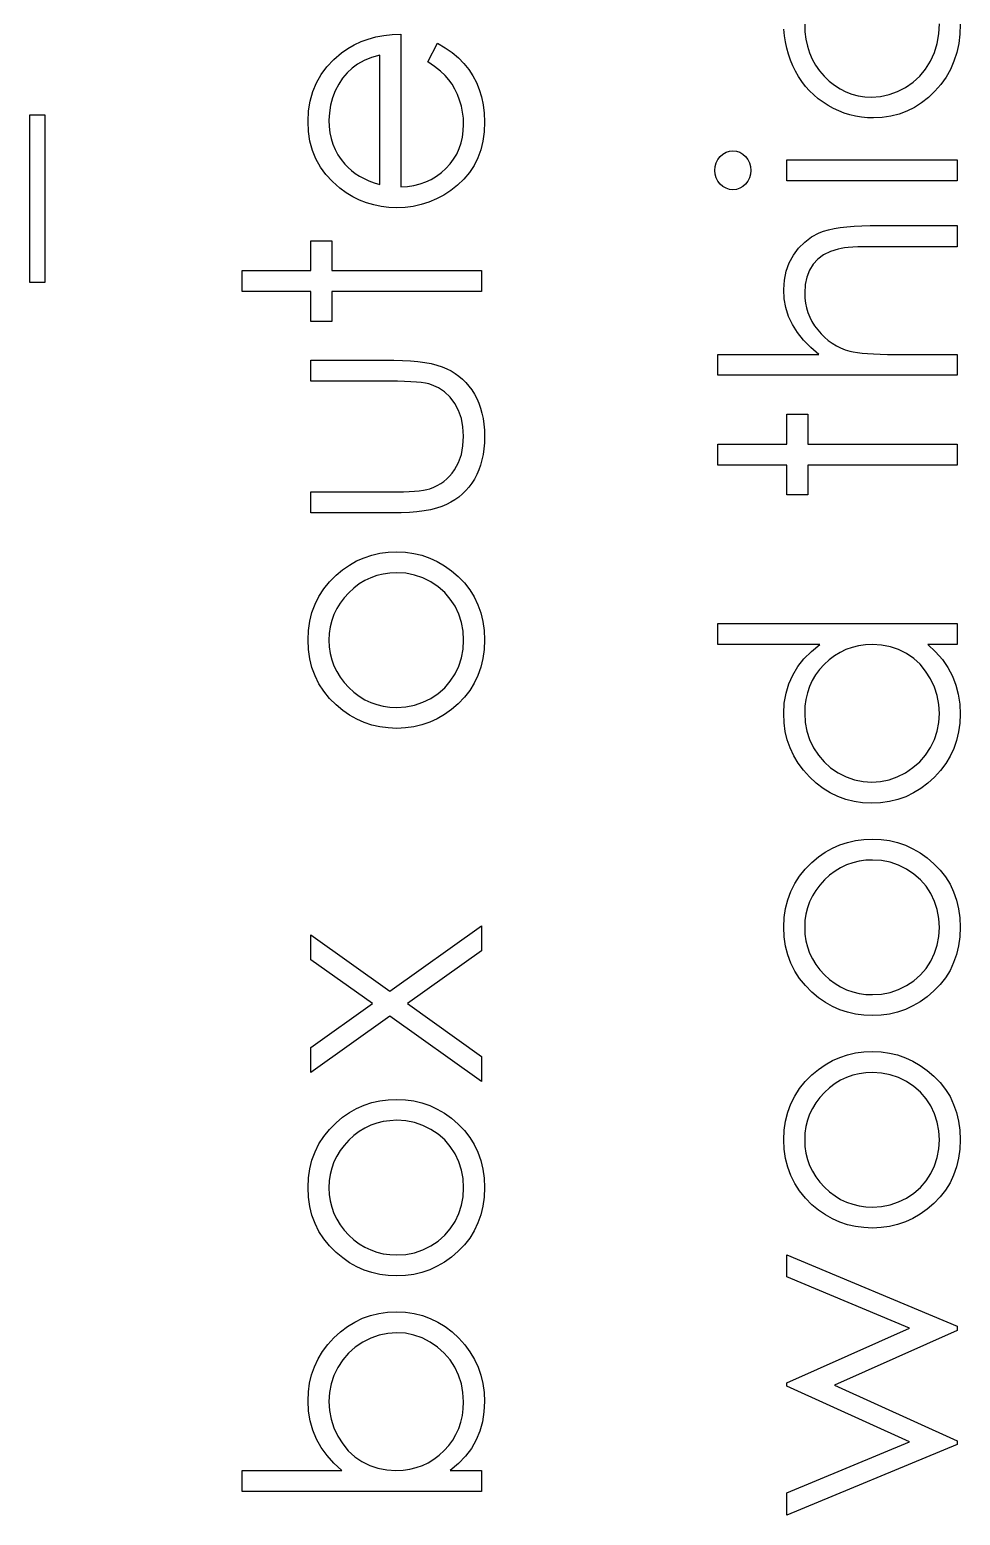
# Model space of a CAD drawing. Header units: millimetres. Extents: x -492 to -44, y 143 to 452.
# Drawn here: x -386.85 to -374.89, y 164.06 to 183.15 of the extents above; entities that cross this region are included whole.
import ezdxf

# ---------------------------------------------------------------- set-up
doc = ezdxf.new("R2010")
doc.units = ezdxf.units.MM

msp = doc.modelspace()

# ---------------------------------------------------------------- linework, layer by layer
at = {"color": 7, "linetype": 'Continuous', "flags": 128}
for points in [[(-374.892, 183.222), (-374.897, 183.095), (-374.912, 182.973), (-374.938, 182.857), (-374.973, 182.747), (-375.019, 182.642), (-375.075, 182.542), (-375.141, 182.448), (-375.218, 182.36), (-375.301, 182.279), (-375.389, 182.21), (-375.481, 182.151), (-375.578, 182.103), (-375.679, 182.065), (-375.784, 182.039), (-375.894, 182.023), (-376.008, 182.017), (-376.008, 182.017), (-376.086, 182.02), (-376.162, 182.027), (-376.237, 182.039), (-376.311, 182.058), (-376.383, 182.08), (-376.454, 182.107), (-376.523, 182.14), (-376.591, 182.177), (-376.656, 182.219), (-376.718, 182.265), (-376.776, 182.314), (-376.83, 182.368), (-376.88, 182.424), (-376.927, 182.485), (-376.971, 182.55), (-377.01, 182.618), (-377.046, 182.689), (-377.076, 182.762), (-377.102, 182.837), (-377.123, 182.914), (-377.14, 182.994), (-377.151, 183.075), (-377.159, 183.158)], [(-376.892, 183.225), (-376.888, 183.126), (-376.876, 183.031), (-376.856, 182.941), (-376.829, 182.855), (-376.794, 182.773), (-376.751, 182.696), (-376.7, 182.622), (-376.641, 182.553), (-376.577, 182.491), (-376.509, 182.437), (-376.438, 182.39), (-376.364, 182.353), (-376.286, 182.324), (-376.205, 182.303), (-376.12, 182.291), (-376.032, 182.286), (-376.032, 182.286), (-375.918, 182.294), (-375.806, 182.317), (-375.698, 182.356), (-375.594, 182.409), (-375.497, 182.476), (-375.411, 182.555), (-375.337, 182.645), (-375.275, 182.746), (-375.225, 182.857), (-375.189, 182.973), (-375.168, 183.097), (-375.161, 183.226)], [(-381.738, 182.74), (-381.612, 182.979), (-381.612, 182.979), (-381.512, 182.92), (-381.422, 182.857), (-381.342, 182.789), (-381.272, 182.717), (-381.211, 182.641), (-381.158, 182.561), (-381.112, 182.475), (-381.075, 182.384), (-381.046, 182.289), (-381.024, 182.187), (-381.011, 182.08), (-381.007, 181.966), (-381.007, 181.966), (-381.013, 181.84), (-381.029, 181.721), (-381.056, 181.609), (-381.094, 181.504), (-381.142, 181.407), (-381.202, 181.316), (-381.272, 181.232), (-381.353, 181.155), (-381.441, 181.087), (-381.532, 181.027), (-381.626, 180.978), (-381.722, 180.937), (-381.822, 180.904), (-381.923, 180.881), (-382.028, 180.868), (-382.136, 180.863), (-382.136, 180.863), (-382.237, 180.868), (-382.335, 180.879), (-382.431, 180.899), (-382.524, 180.926), (-382.614, 180.962), (-382.701, 181.005), (-382.786, 181.057), (-382.868, 181.116), (-382.868, 181.116), (-382.963, 181.199), (-383.046, 181.289), (-383.117, 181.386), (-383.174, 181.49), (-383.219, 181.601), (-383.251, 181.718), (-383.27, 181.842), (-383.276, 181.973), (-383.276, 181.973), (-383.27, 182.107), (-383.249, 182.235), (-383.216, 182.356), (-383.168, 182.47), (-383.108, 182.577), (-383.034, 182.676), (-382.946, 182.77), (-382.845, 182.856), (-382.845, 182.856), (-382.766, 182.911), (-382.683, 182.958), (-382.595, 182.999), (-382.502, 183.032), (-382.405, 183.059), (-382.303, 183.078), (-382.196, 183.089), (-382.084, 183.094), (-382.084, 183.094), (-382.084, 181.133), (-382.084, 181.133), (-381.998, 181.138), (-381.915, 181.15), (-381.836, 181.169), (-381.761, 181.196), (-381.691, 181.228), (-381.624, 181.268), (-381.562, 181.315), (-381.503, 181.368), (-381.45, 181.427), (-381.404, 181.489), (-381.365, 181.554), (-381.333, 181.624), (-381.308, 181.696), (-381.291, 181.771), (-381.28, 181.85), (-381.276, 181.933), (-381.276, 181.933), (-381.279, 182.013), (-381.289, 182.092), (-381.305, 182.17), (-381.328, 182.247), (-381.356, 182.321), (-381.388, 182.389), (-381.424, 182.451), (-381.464, 182.507), (-381.513, 182.562), (-381.575, 182.619), (-381.65, 182.678), (-381.738, 182.74)], [(-382.353, 182.825), (-382.46, 182.793), (-382.554, 182.754), (-382.638, 182.709), (-382.71, 182.657), (-382.774, 182.598), (-382.831, 182.53), (-382.882, 182.453), (-382.925, 182.367), (-382.961, 182.276), (-382.987, 182.181), (-383.002, 182.085), (-383.007, 181.987), (-383.007, 181.987), (-383.004, 181.906), (-382.995, 181.828), (-382.978, 181.753), (-382.956, 181.681), (-382.927, 181.612), (-382.892, 181.545), (-382.85, 181.482), (-382.802, 181.422), (-382.802, 181.422), (-382.762, 181.38), (-382.718, 181.341), (-382.669, 181.304), (-382.615, 181.27), (-382.556, 181.239), (-382.493, 181.21), (-382.426, 181.184), (-382.353, 181.161), (-382.353, 181.161), (-382.353, 182.825)], [(-386.853, 179.902), (-386.853, 182.056), (-386.853, 182.056), (-386.661, 182.056), (-386.661, 182.056), (-386.661, 179.902), (-386.661, 179.902), (-386.853, 179.902)], [(-378.046, 181.343), (-378.041, 181.393), (-378.029, 181.439), (-378.007, 181.482), (-377.978, 181.52), (-377.942, 181.553), (-377.903, 181.576), (-377.86, 181.589), (-377.814, 181.594), (-377.814, 181.594), (-377.769, 181.589), (-377.727, 181.576), (-377.688, 181.553), (-377.652, 181.52), (-377.623, 181.482), (-377.601, 181.439), (-377.588, 181.393), (-377.584, 181.343), (-377.584, 181.343), (-377.588, 181.294), (-377.601, 181.249), (-377.623, 181.206), (-377.652, 181.167), (-377.688, 181.136), (-377.727, 181.113), (-377.769, 181.099), (-377.814, 181.094), (-377.814, 181.094), (-377.86, 181.099), (-377.903, 181.113), (-377.942, 181.136), (-377.978, 181.167), (-378.007, 181.206), (-378.029, 181.249), (-378.041, 181.294), (-378.046, 181.343)], [(-377.122, 181.21), (-377.123, 181.479), (-377.123, 181.479), (-374.93, 181.479), (-374.93, 181.479), (-374.93, 181.21), (-374.93, 181.21), (-377.123, 181.21)], [(-378.007, 178.71), (-378.007, 178.979), (-378.007, 178.979), (-376.709, 178.979), (-376.709, 178.979), (-376.815, 179.068), (-376.907, 179.161), (-376.985, 179.259), (-377.049, 179.361), (-377.098, 179.467), (-377.133, 179.579), (-377.154, 179.693), (-377.161, 179.813), (-377.161, 179.813), (-377.153, 179.934), (-377.13, 180.048), (-377.091, 180.155), (-377.037, 180.255), (-376.97, 180.345), (-376.892, 180.423), (-376.803, 180.488), (-376.704, 180.541), (-376.648, 180.562), (-376.585, 180.581), (-376.514, 180.597), (-376.436, 180.61), (-376.35, 180.619), (-376.258, 180.627), (-376.157, 180.631), (-376.05, 180.633), (-376.05, 180.633), (-374.93, 180.633), (-374.93, 180.633), (-374.93, 180.363), (-374.93, 180.363), (-375.962, 180.363), (-375.962, 180.363), (-376.051, 180.363), (-376.133, 180.362), (-376.207, 180.359), (-376.273, 180.356), (-376.332, 180.351), (-376.382, 180.346), (-376.425, 180.339), (-376.46, 180.332), (-376.46, 180.332), (-376.561, 180.3), (-376.648, 180.256), (-376.723, 180.202), (-376.784, 180.137), (-376.831, 180.061), (-376.865, 179.973), (-376.885, 179.875), (-376.892, 179.765), (-376.892, 179.765), (-376.889, 179.701), (-376.882, 179.637), (-376.868, 179.576), (-376.85, 179.516), (-376.826, 179.458), (-376.798, 179.402), (-376.764, 179.347), (-376.725, 179.294), (-376.681, 179.244), (-376.636, 179.199), (-376.588, 179.158), (-376.538, 179.122), (-376.485, 179.09), (-376.43, 179.062), (-376.371, 179.039), (-376.311, 179.02), (-376.311, 179.02), (-376.267, 179.011), (-376.215, 179.002), (-376.154, 178.995), (-376.085, 178.989), (-376.007, 178.985), (-375.921, 178.981), (-375.826, 178.979), (-375.723, 178.979), (-375.723, 178.979), (-374.93, 178.979), (-374.93, 178.979), (-374.93, 178.71), (-374.93, 178.71), (-378.007, 178.71)], [(-384.122, 179.786), (-384.123, 180.056), (-384.123, 180.056), (-383.238, 180.056), (-383.238, 180.056), (-383.238, 180.44), (-383.238, 180.44), (-382.969, 180.44), (-382.969, 180.44), (-382.969, 180.056), (-382.969, 180.056), (-381.046, 180.056), (-381.046, 180.056), (-381.046, 179.786), (-381.046, 179.786), (-382.969, 179.786), (-382.969, 179.786), (-382.969, 179.402), (-382.969, 179.402), (-383.238, 179.402), (-383.238, 179.402), (-383.238, 179.786), (-383.238, 179.786), (-384.123, 179.786)], [(-383.238, 176.94), (-383.238, 177.21), (-383.238, 177.21), (-382.221, 177.21), (-382.221, 177.21), (-382.132, 177.21), (-382.05, 177.212), (-381.975, 177.216), (-381.907, 177.22), (-381.847, 177.226), (-381.793, 177.234), (-381.748, 177.242), (-381.709, 177.252), (-381.709, 177.252), (-381.66, 177.27), (-381.614, 177.291), (-381.57, 177.317), (-381.529, 177.345), (-381.491, 177.377), (-381.456, 177.413), (-381.422, 177.452), (-381.392, 177.496), (-381.342, 177.59), (-381.305, 177.693), (-381.284, 177.805), (-381.276, 177.925), (-381.276, 177.925), (-381.284, 178.045), (-381.305, 178.156), (-381.34, 178.257), (-381.389, 178.348), (-381.45, 178.428), (-381.52, 178.495), (-381.599, 178.548), (-381.687, 178.588), (-381.687, 178.588), (-381.723, 178.598), (-381.767, 178.607), (-381.821, 178.615), (-381.883, 178.622), (-381.955, 178.627), (-382.035, 178.63), (-382.124, 178.632), (-382.221, 178.633), (-382.221, 178.633), (-383.238, 178.633), (-383.238, 178.633), (-383.238, 178.902), (-383.238, 178.902), (-382.171, 178.902), (-382.171, 178.902), (-382.062, 178.9), (-381.96, 178.895), (-381.864, 178.887), (-381.776, 178.875), (-381.695, 178.86), (-381.621, 178.841), (-381.553, 178.819), (-381.493, 178.794), (-381.438, 178.765), (-381.385, 178.733), (-381.336, 178.697), (-381.29, 178.658), (-381.247, 178.616), (-381.207, 178.57), (-381.17, 178.521), (-381.136, 178.468), (-381.106, 178.412), (-381.08, 178.353), (-381.058, 178.289), (-381.04, 178.223), (-381.025, 178.153), (-381.015, 178.08), (-381.009, 178.003), (-381.007, 177.923), (-381.007, 177.923), (-381.009, 177.843), (-381.015, 177.766), (-381.025, 177.693), (-381.04, 177.622), (-381.058, 177.556), (-381.08, 177.493), (-381.106, 177.433), (-381.136, 177.376), (-381.17, 177.323), (-381.207, 177.273), (-381.247, 177.227), (-381.29, 177.184), (-381.337, 177.145), (-381.387, 177.11), (-381.44, 177.077), (-381.496, 177.048), (-381.557, 177.023), (-381.626, 177.001), (-381.702, 176.982), (-381.785, 176.967), (-381.876, 176.955), (-381.973, 176.947), (-382.078, 176.942), (-382.191, 176.94), (-382.191, 176.94), (-383.238, 176.94)], [(-378.007, 177.556), (-378.007, 177.825), (-378.007, 177.825), (-377.123, 177.825), (-377.123, 177.825), (-377.123, 178.21), (-377.123, 178.21), (-376.853, 178.21), (-376.853, 178.21), (-376.853, 177.825), (-376.853, 177.825), (-374.93, 177.825), (-374.93, 177.825), (-374.93, 177.556), (-374.93, 177.556), (-376.853, 177.556), (-376.853, 177.556), (-376.853, 177.171), (-376.853, 177.171), (-377.123, 177.171), (-377.123, 177.171), (-377.123, 177.556), (-377.123, 177.556), (-378.007, 177.556)], [(-383.276, 175.307), (-383.271, 175.43), (-383.254, 175.547), (-383.225, 175.66), (-383.186, 175.767), (-383.135, 175.868), (-383.073, 175.964), (-383, 176.054), (-382.915, 176.14), (-382.915, 176.14), (-382.831, 176.21), (-382.743, 176.271), (-382.651, 176.323), (-382.556, 176.365), (-382.456, 176.398), (-382.353, 176.422), (-382.246, 176.436), (-382.136, 176.44), (-382.136, 176.44), (-382.025, 176.436), (-381.917, 176.42), (-381.813, 176.396), (-381.712, 176.361), (-381.615, 176.317), (-381.522, 176.262), (-381.432, 176.198), (-381.346, 176.123), (-381.266, 176.041), (-381.198, 175.953), (-381.139, 175.86), (-381.092, 175.761), (-381.055, 175.655), (-381.028, 175.545), (-381.013, 175.429), (-381.007, 175.307), (-381.007, 175.307), (-381.013, 175.184), (-381.028, 175.068), (-381.055, 174.957), (-381.092, 174.852), (-381.139, 174.752), (-381.198, 174.658), (-381.266, 174.571), (-381.346, 174.488), (-381.432, 174.414), (-381.522, 174.35), (-381.615, 174.295), (-381.712, 174.25), (-381.813, 174.216), (-381.917, 174.191), (-382.025, 174.176), (-382.136, 174.171), (-382.136, 174.171), (-382.246, 174.176), (-382.353, 174.19), (-382.456, 174.213), (-382.554, 174.246), (-382.65, 174.288), (-382.742, 174.34), (-382.829, 174.401), (-382.913, 174.472), (-382.913, 174.472), (-382.999, 174.557), (-383.072, 174.648), (-383.135, 174.744), (-383.186, 174.846), (-383.225, 174.953), (-383.254, 175.065), (-383.271, 175.184), (-383.276, 175.307)], [(-383.007, 175.306), (-383.003, 175.219), (-382.991, 175.134), (-382.971, 175.053), (-382.944, 174.976), (-382.907, 174.901), (-382.864, 174.829), (-382.812, 174.761), (-382.752, 174.695), (-382.686, 174.636), (-382.617, 174.584), (-382.545, 174.54), (-382.469, 174.504), (-382.391, 174.476), (-382.308, 174.457), (-382.223, 174.445), (-382.134, 174.44), (-382.134, 174.44), (-382.019, 174.448), (-381.908, 174.469), (-381.801, 174.506), (-381.698, 174.556), (-381.603, 174.619), (-381.519, 174.693), (-381.447, 174.777), (-381.386, 174.871), (-381.338, 174.972), (-381.304, 175.079), (-381.283, 175.19), (-381.276, 175.306), (-381.276, 175.306), (-381.283, 175.422), (-381.304, 175.533), (-381.338, 175.639), (-381.386, 175.74), (-381.447, 175.834), (-381.519, 175.918), (-381.603, 175.991), (-381.698, 176.054), (-381.801, 176.106), (-381.908, 176.142), (-382.019, 176.164), (-382.134, 176.171), (-382.134, 176.171), (-382.223, 176.167), (-382.308, 176.155), (-382.391, 176.135), (-382.469, 176.107), (-382.545, 176.071), (-382.617, 176.027), (-382.686, 175.975), (-382.752, 175.915), (-382.812, 175.85), (-382.864, 175.781), (-382.907, 175.71), (-382.944, 175.635), (-382.971, 175.557), (-382.991, 175.476), (-383.003, 175.392), (-383.007, 175.306)], [(-378.007, 175.517), (-374.93, 175.517), (-374.93, 175.517), (-374.93, 175.248), (-374.93, 175.248), (-375.31, 175.248), (-375.31, 175.248), (-375.209, 175.155), (-375.121, 175.057), (-375.05, 174.952), (-374.992, 174.843), (-374.948, 174.728), (-374.917, 174.609), (-374.898, 174.483), (-374.892, 174.353), (-374.892, 174.353), (-374.897, 174.237), (-374.913, 174.125), (-374.939, 174.017), (-374.975, 173.914), (-375.022, 173.815), (-375.079, 173.72), (-375.146, 173.63), (-375.224, 173.544), (-375.31, 173.466), (-375.399, 173.398), (-375.493, 173.341), (-375.593, 173.293), (-375.696, 173.256), (-375.803, 173.231), (-375.916, 173.215), (-376.032, 173.21), (-376.032, 173.21), (-376.147, 173.215), (-376.257, 173.231), (-376.363, 173.257), (-376.465, 173.294), (-376.563, 173.342), (-376.656, 173.399), (-376.745, 173.468), (-376.83, 173.547), (-376.907, 173.634), (-376.975, 173.725), (-377.032, 173.82), (-377.078, 173.92), (-377.115, 174.024), (-377.141, 174.132), (-377.156, 174.244), (-377.161, 174.361), (-377.161, 174.361), (-377.154, 174.495), (-377.132, 174.622), (-377.096, 174.743), (-377.046, 174.857), (-376.98, 174.965), (-376.901, 175.067), (-376.806, 175.16), (-376.698, 175.248), (-376.698, 175.248), (-378.007, 175.248), (-378.007, 175.248), (-378.007, 175.517)], [(-376.892, 174.365), (-376.885, 174.247), (-376.864, 174.134), (-376.828, 174.026), (-376.779, 173.922), (-376.716, 173.826), (-376.643, 173.74), (-376.558, 173.664), (-376.462, 173.598), (-376.358, 173.546), (-376.251, 173.509), (-376.142, 173.486), (-376.029, 173.479), (-376.029, 173.479), (-375.918, 173.487), (-375.808, 173.509), (-375.702, 173.547), (-375.597, 173.6), (-375.5, 173.666), (-375.413, 173.741), (-375.339, 173.828), (-375.276, 173.925), (-375.225, 174.029), (-375.19, 174.136), (-375.168, 174.247), (-375.161, 174.362), (-375.161, 174.362), (-375.168, 174.479), (-375.189, 174.592), (-375.225, 174.702), (-375.275, 174.809), (-375.337, 174.908), (-375.409, 174.996), (-375.491, 175.071), (-375.584, 175.134), (-375.684, 175.184), (-375.79, 175.22), (-375.903, 175.241), (-376.022, 175.248), (-376.022, 175.248), (-376.112, 175.244), (-376.2, 175.232), (-376.283, 175.212), (-376.362, 175.184), (-376.438, 175.148), (-376.51, 175.104), (-376.578, 175.053), (-376.642, 174.993), (-376.701, 174.927), (-376.752, 174.858), (-376.794, 174.785), (-376.829, 174.708), (-376.857, 174.628), (-376.876, 174.544), (-376.888, 174.456), (-376.892, 174.365)], [(-377.161, 171.615), (-377.156, 171.738), (-377.138, 171.855), (-377.11, 171.967), (-377.071, 172.074), (-377.02, 172.175), (-376.958, 172.271), (-376.885, 172.362), (-376.8, 172.448), (-376.8, 172.448), (-376.716, 172.518), (-376.627, 172.579), (-376.536, 172.631), (-376.441, 172.673), (-376.341, 172.706), (-376.238, 172.729), (-376.131, 172.743), (-376.02, 172.748), (-376.02, 172.748), (-375.909, 172.743), (-375.802, 172.728), (-375.698, 172.704), (-375.597, 172.669), (-375.5, 172.624), (-375.406, 172.57), (-375.317, 172.505), (-375.23, 172.431), (-375.151, 172.348), (-375.082, 172.261), (-375.024, 172.167), (-374.977, 172.068), (-374.939, 171.963), (-374.913, 171.853), (-374.897, 171.737), (-374.892, 171.615), (-374.892, 171.615), (-374.897, 171.492), (-374.913, 171.375), (-374.939, 171.265), (-374.977, 171.16), (-375.024, 171.06), (-375.082, 170.966), (-375.151, 170.878), (-375.23, 170.796), (-375.317, 170.722), (-375.406, 170.657), (-375.5, 170.603), (-375.597, 170.558), (-375.698, 170.523), (-375.802, 170.499), (-375.909, 170.484), (-376.02, 170.479), (-376.02, 170.479), (-376.13, 170.484), (-376.237, 170.497), (-376.34, 170.521), (-376.439, 170.554), (-376.534, 170.596), (-376.626, 170.648), (-376.714, 170.709), (-376.798, 170.779), (-376.798, 170.779), (-376.883, 170.865), (-376.957, 170.955), (-377.019, 171.051), (-377.07, 171.154), (-377.11, 171.261), (-377.138, 171.373), (-377.156, 171.491), (-377.161, 171.615)], [(-376.892, 171.613), (-376.888, 171.526), (-376.876, 171.442), (-376.856, 171.361), (-376.828, 171.283), (-376.792, 171.208), (-376.748, 171.137), (-376.697, 171.068), (-376.636, 171.003), (-376.571, 170.943), (-376.502, 170.892), (-376.43, 170.848), (-376.354, 170.812), (-376.275, 170.784), (-376.193, 170.764), (-376.108, 170.752), (-376.019, 170.748), (-376.019, 170.748), (-375.904, 170.755), (-375.793, 170.777), (-375.686, 170.814), (-375.583, 170.864), (-375.488, 170.927), (-375.404, 171.001), (-375.332, 171.085), (-375.271, 171.178), (-375.223, 171.28), (-375.189, 171.386), (-375.168, 171.497), (-375.161, 171.613), (-375.161, 171.613), (-375.168, 171.729), (-375.189, 171.841), (-375.223, 171.946), (-375.271, 172.048), (-375.332, 172.142), (-375.404, 172.226), (-375.488, 172.299), (-375.583, 172.362), (-375.686, 172.413), (-375.793, 172.45), (-375.904, 172.472), (-376.019, 172.479), (-376.019, 172.479), (-376.108, 172.475), (-376.193, 172.463), (-376.275, 172.443), (-376.354, 172.415), (-376.43, 172.379), (-376.502, 172.335), (-376.571, 172.283), (-376.636, 172.223), (-376.697, 172.157), (-376.748, 172.089), (-376.792, 172.017), (-376.828, 171.943), (-376.856, 171.865), (-376.876, 171.784), (-376.888, 171.7), (-376.892, 171.613)], [(-383.238, 169.748), (-383.238, 170.068), (-383.238, 170.068), (-382.447, 170.633), (-382.447, 170.633), (-383.238, 171.197), (-383.238, 171.197), (-383.238, 171.517), (-383.238, 171.517), (-382.223, 170.793), (-382.223, 170.793), (-381.046, 171.633), (-381.046, 171.633), (-381.046, 171.312), (-381.046, 171.312), (-381.998, 170.633), (-381.998, 170.633), (-381.046, 169.953), (-381.046, 169.953), (-381.046, 169.633), (-381.046, 169.633), (-382.223, 170.473), (-382.223, 170.473), (-383.238, 169.748)], [(-377.161, 168.884), (-377.156, 169.007), (-377.138, 169.124), (-377.11, 169.237), (-377.071, 169.344), (-377.02, 169.445), (-376.958, 169.541), (-376.885, 169.631), (-376.8, 169.717), (-376.8, 169.717), (-376.716, 169.787), (-376.627, 169.848), (-376.536, 169.9), (-376.441, 169.942), (-376.341, 169.975), (-376.238, 169.999), (-376.131, 170.012), (-376.02, 170.017), (-376.02, 170.017), (-375.909, 170.012), (-375.802, 169.997), (-375.698, 169.973), (-375.597, 169.938), (-375.5, 169.893), (-375.406, 169.839), (-375.317, 169.774), (-375.23, 169.7), (-375.151, 169.618), (-375.082, 169.53), (-375.024, 169.437), (-374.977, 169.338), (-374.939, 169.232), (-374.913, 169.122), (-374.897, 169.006), (-374.892, 168.884), (-374.892, 168.884), (-374.897, 168.761), (-374.913, 168.645), (-374.939, 168.534), (-374.977, 168.429), (-375.024, 168.329), (-375.082, 168.235), (-375.151, 168.148), (-375.23, 168.065), (-375.317, 167.991), (-375.406, 167.926), (-375.5, 167.872), (-375.597, 167.827), (-375.698, 167.792), (-375.802, 167.768), (-375.909, 167.753), (-376.02, 167.748), (-376.02, 167.748), (-376.13, 167.753), (-376.237, 167.767), (-376.34, 167.79), (-376.439, 167.823), (-376.534, 167.865), (-376.626, 167.917), (-376.714, 167.978), (-376.798, 168.048), (-376.798, 168.048), (-376.883, 168.134), (-376.957, 168.225), (-377.019, 168.321), (-377.07, 168.423), (-377.11, 168.53), (-377.138, 168.642), (-377.156, 168.761), (-377.161, 168.884)], [(-376.892, 168.883), (-376.888, 168.795), (-376.876, 168.711), (-376.856, 168.63), (-376.828, 168.553), (-376.792, 168.478), (-376.748, 168.406), (-376.697, 168.338), (-376.636, 168.272), (-376.571, 168.213), (-376.502, 168.161), (-376.43, 168.117), (-376.354, 168.081), (-376.275, 168.053), (-376.193, 168.033), (-376.108, 168.021), (-376.019, 168.017), (-376.019, 168.017), (-375.904, 168.024), (-375.793, 168.046), (-375.686, 168.083), (-375.583, 168.133), (-375.488, 168.196), (-375.404, 168.27), (-375.332, 168.354), (-375.271, 168.448), (-375.223, 168.549), (-375.189, 168.655), (-375.168, 168.767), (-375.161, 168.883), (-375.161, 168.883), (-375.168, 168.999), (-375.189, 169.11), (-375.223, 169.216), (-375.271, 169.317), (-375.332, 169.411), (-375.404, 169.495), (-375.488, 169.568), (-375.583, 169.631), (-375.686, 169.683), (-375.793, 169.719), (-375.904, 169.741), (-376.019, 169.748), (-376.019, 169.748), (-376.108, 169.744), (-376.193, 169.732), (-376.275, 169.712), (-376.354, 169.684), (-376.43, 169.648), (-376.502, 169.604), (-376.571, 169.552), (-376.636, 169.492), (-376.697, 169.426), (-376.748, 169.358), (-376.792, 169.286), (-376.828, 169.212), (-376.856, 169.134), (-376.876, 169.053), (-376.888, 168.969), (-376.892, 168.883)], [(-383.276, 168.268), (-383.271, 168.392), (-383.254, 168.509), (-383.225, 168.621), (-383.186, 168.728), (-383.135, 168.829), (-383.073, 168.925), (-383, 169.016), (-382.915, 169.101), (-382.915, 169.101), (-382.831, 169.172), (-382.743, 169.233), (-382.651, 169.285), (-382.556, 169.327), (-382.456, 169.36), (-382.353, 169.383), (-382.246, 169.397), (-382.136, 169.402), (-382.136, 169.402), (-382.025, 169.397), (-381.917, 169.382), (-381.813, 169.357), (-381.712, 169.323), (-381.615, 169.278), (-381.522, 169.223), (-381.432, 169.159), (-381.346, 169.085), (-381.266, 169.002), (-381.198, 168.914), (-381.139, 168.821), (-381.092, 168.722), (-381.055, 168.617), (-381.028, 168.506), (-381.013, 168.39), (-381.007, 168.268), (-381.007, 168.268), (-381.013, 168.146), (-381.028, 168.029), (-381.055, 167.919), (-381.092, 167.814), (-381.139, 167.714), (-381.198, 167.62), (-381.266, 167.532), (-381.346, 167.45), (-381.432, 167.375), (-381.522, 167.311), (-381.615, 167.256), (-381.712, 167.212), (-381.813, 167.177), (-381.917, 167.152), (-382.025, 167.137), (-382.136, 167.133), (-382.136, 167.133), (-382.246, 167.137), (-382.353, 167.151), (-382.456, 167.175), (-382.554, 167.208), (-382.65, 167.25), (-382.742, 167.301), (-382.829, 167.363), (-382.913, 167.433), (-382.913, 167.433), (-382.999, 167.518), (-383.072, 167.609), (-383.135, 167.705), (-383.186, 167.808), (-383.225, 167.914), (-383.254, 168.027), (-383.271, 168.145), (-383.276, 168.268)], [(-383.007, 168.267), (-383.003, 168.18), (-382.991, 168.096), (-382.971, 168.015), (-382.944, 167.937), (-382.907, 167.862), (-382.864, 167.791), (-382.812, 167.722), (-382.752, 167.657), (-382.686, 167.597), (-382.617, 167.545), (-382.545, 167.502), (-382.469, 167.466), (-382.391, 167.438), (-382.308, 167.418), (-382.223, 167.406), (-382.134, 167.402), (-382.134, 167.402), (-382.019, 167.409), (-381.908, 167.431), (-381.801, 167.467), (-381.698, 167.518), (-381.603, 167.581), (-381.519, 167.655), (-381.447, 167.738), (-381.386, 167.832), (-381.338, 167.934), (-381.304, 168.04), (-381.283, 168.151), (-381.276, 168.267), (-381.276, 168.267), (-381.283, 168.383), (-381.304, 168.494), (-381.338, 168.6), (-381.386, 168.702), (-381.447, 168.795), (-381.519, 168.88), (-381.603, 168.953), (-381.698, 169.016), (-381.801, 169.067), (-381.908, 169.104), (-382.019, 169.125), (-382.134, 169.133), (-382.134, 169.133), (-382.223, 169.128), (-382.308, 169.116), (-382.391, 169.097), (-382.469, 169.069), (-382.545, 169.033), (-382.617, 168.988), (-382.686, 168.937), (-382.752, 168.877), (-382.812, 168.811), (-382.864, 168.743), (-382.907, 168.671), (-382.944, 168.597), (-382.971, 168.518), (-382.991, 168.438), (-383.003, 168.354), (-383.007, 168.267)], [(-377.122, 164.056), (-377.123, 164.345), (-377.123, 164.345), (-375.546, 164.998), (-375.546, 164.998), (-377.123, 165.714), (-377.123, 165.714), (-377.123, 165.759), (-377.123, 165.759), (-375.546, 166.46), (-375.546, 166.46), (-377.123, 167.119), (-377.123, 167.119), (-377.123, 167.402), (-377.123, 167.402), (-374.93, 166.485), (-374.93, 166.485), (-374.93, 166.429), (-374.93, 166.429), (-376.507, 165.729), (-376.507, 165.729), (-374.93, 165.014), (-374.93, 165.014), (-374.93, 164.964), (-374.93, 164.964), (-377.123, 164.056)], [(-381.046, 164.363), (-384.123, 164.363), (-384.123, 164.363), (-384.123, 164.633), (-384.123, 164.633), (-382.84, 164.633), (-382.84, 164.633), (-382.943, 164.726), (-383.031, 164.824), (-383.106, 164.928), (-383.168, 165.036), (-383.215, 165.151), (-383.249, 165.271), (-383.27, 165.396), (-383.276, 165.527), (-383.276, 165.527), (-383.271, 165.643), (-383.255, 165.755), (-383.23, 165.863), (-383.194, 165.966), (-383.147, 166.065), (-383.09, 166.16), (-383.022, 166.25), (-382.944, 166.336), (-382.859, 166.414), (-382.769, 166.482), (-382.675, 166.54), (-382.576, 166.588), (-382.474, 166.624), (-382.366, 166.65), (-382.254, 166.666), (-382.138, 166.671), (-382.138, 166.671), (-382.023, 166.666), (-381.912, 166.65), (-381.806, 166.624), (-381.704, 166.586), (-381.606, 166.539), (-381.513, 166.481), (-381.423, 166.412), (-381.338, 166.333), (-381.261, 166.246), (-381.194, 166.155), (-381.136, 166.06), (-381.09, 165.96), (-381.053, 165.856), (-381.028, 165.748), (-381.013, 165.635), (-381.007, 165.518), (-381.007, 165.518), (-381.014, 165.385), (-381.034, 165.258), (-381.067, 165.138), (-381.114, 165.024), (-381.174, 164.916), (-381.251, 164.815), (-381.343, 164.721), (-381.451, 164.633), (-381.451, 164.633), (-381.046, 164.633), (-381.046, 164.633), (-381.046, 164.363)], [(-381.276, 165.516), (-381.284, 165.634), (-381.305, 165.747), (-381.34, 165.855), (-381.389, 165.959), (-381.451, 166.055), (-381.525, 166.141), (-381.61, 166.217), (-381.707, 166.282), (-381.81, 166.335), (-381.916, 166.372), (-382.025, 166.395), (-382.138, 166.402), (-382.138, 166.402), (-382.25, 166.394), (-382.36, 166.372), (-382.467, 166.333), (-382.572, 166.28), (-382.669, 166.215), (-382.755, 166.139), (-382.829, 166.053), (-382.892, 165.956), (-382.943, 165.853), (-382.978, 165.745), (-383, 165.634), (-383.007, 165.52), (-383.007, 165.52), (-383, 165.404), (-382.978, 165.291), (-382.943, 165.18), (-382.892, 165.073), (-382.83, 164.973), (-382.758, 164.885), (-382.675, 164.809), (-382.584, 164.746), (-382.483, 164.696), (-382.377, 164.661), (-382.264, 164.64), (-382.146, 164.633), (-382.146, 164.633), (-382.055, 164.637), (-381.968, 164.649), (-381.885, 164.669), (-381.805, 164.696), (-381.73, 164.732), (-381.658, 164.776), (-381.59, 164.828), (-381.526, 164.887), (-381.468, 164.953), (-381.416, 165.023), (-381.374, 165.095), (-381.339, 165.172), (-381.311, 165.253), (-381.292, 165.337), (-381.28, 165.425), (-381.276, 165.516)]]:
    msp.add_lwpolyline(points, dxfattribs=at)

doc.saveas('drawing.dxf')
